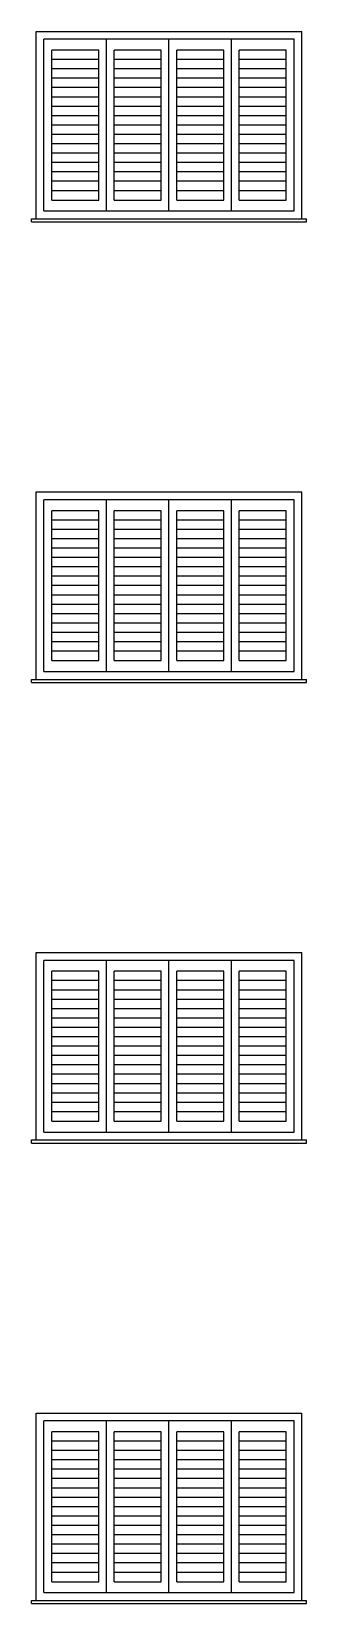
# Model space of a CAD drawing. Header units: millimetres. Extents: x 935 to 1399, y 512 to 900.
# Drawn here: x 1100.56 to 1102.32, y 663.9 to 673.97 of the extents above; entities that cross this region are included whole.
import ezdxf

# ---------------------------------------------------------------- set-up
doc = ezdxf.new("R2010")
doc.units = ezdxf.units.MM
doc.layers.add('MOBIL', color=7, linetype='Continuous')

msp = doc.modelspace()

# ---------------------------------------------------------------- linework, layer by layer
for p, q in [((1100.59487, 672.76975), (1100.59487, 673.96975)), ((1102.24487, 673.91975), (1100.64487, 673.91975)), ((1100.64487, 672.81975), (1100.64487, 673.91975)), ((1101.04487, 672.81975), (1101.04487, 673.91975)), ((1101.44487, 672.81975), (1101.44487, 673.91975)), ((1101.84487, 672.81975), (1101.84487, 673.91975)), ((1102.24487, 672.81975), (1102.24487, 673.91975)), ((1102.29487, 672.76975), (1102.29487, 673.96975)), ((1100.69487, 672.88975), (1100.69487, 673.84975)), ((1100.99487, 673.84975), (1100.69487, 673.84975)), ((1100.99487, 673.78975), (1100.69487, 673.78975)), ((1100.99487, 672.88975), (1100.99487, 673.84975)), ((1101.09487, 672.88975), (1101.09487, 673.84975)), ((1101.39487, 673.84975), (1101.09487, 673.84975)), ((1101.39487, 673.78975), (1101.09487, 673.78975)), ((1101.39487, 672.88975), (1101.39487, 673.84975)), ((1101.49487, 672.88975), (1101.49487, 673.84975)), ((1101.79487, 673.84975), (1101.49487, 673.84975)), ((1101.79487, 673.78975), (1101.49487, 673.78975)), ((1101.79487, 672.88975), (1101.79487, 673.84975)), ((1101.89487, 672.88975), (1101.89487, 673.84975)), ((1102.19487, 673.84975), (1101.89487, 673.84975)), ((1102.19487, 673.78975), (1101.89487, 673.78975)), ((1102.19487, 672.88975), (1102.19487, 673.84975)), ((1100.99487, 673.72975), (1100.69487, 673.72975)), ((1101.39487, 673.72975), (1101.09487, 673.72975)), ((1101.79487, 673.72975), (1101.49487, 673.72975)), ((1102.19487, 673.72975), (1101.89487, 673.72975)), ((1100.99487, 673.66975), (1100.69487, 673.66975)), ((1100.99487, 673.60975), (1100.69487, 673.60975)), ((1101.39487, 673.66975), (1101.09487, 673.66975)), ((1101.39487, 673.60975), (1101.09487, 673.60975)), ((1101.79487, 673.66975), (1101.49487, 673.66975)), ((1101.79487, 673.60975), (1101.49487, 673.60975)), ((1102.19487, 673.66975), (1101.89487, 673.66975)), ((1102.19487, 673.60975), (1101.89487, 673.60975)), ((1100.99487, 673.54975), (1100.69487, 673.54975)), ((1100.99487, 673.48975), (1100.69487, 673.48975)), ((1101.39487, 673.54975), (1101.09487, 673.54975)), ((1101.39487, 673.48975), (1101.09487, 673.48975)), ((1101.79487, 673.54975), (1101.49487, 673.54975)), ((1101.79487, 673.48975), (1101.49487, 673.48975)), ((1102.19487, 673.54975), (1101.89487, 673.54975)), ((1102.19487, 673.48975), (1101.89487, 673.48975)), ((1100.99487, 673.42975), (1100.69487, 673.42975)), ((1101.39487, 673.42975), (1101.09487, 673.42975)), ((1101.79487, 673.42975), (1101.49487, 673.42975)), ((1102.19487, 673.42975), (1101.89487, 673.42975)), ((1100.99487, 673.36975), (1100.69487, 673.36975)), ((1100.99487, 673.30975), (1100.69487, 673.30975)), ((1101.39487, 673.36975), (1101.09487, 673.36975)), ((1101.39487, 673.30975), (1101.09487, 673.30975)), ((1101.79487, 673.36975), (1101.49487, 673.36975)), ((1101.79487, 673.30975), (1101.49487, 673.30975)), ((1102.19487, 673.36975), (1101.89487, 673.36975)), ((1102.19487, 673.30975), (1101.89487, 673.30975)), ((1100.99487, 673.24975), (1100.69487, 673.24975)), ((1100.99487, 673.18975), (1100.69487, 673.18975)), ((1101.39487, 673.24975), (1101.09487, 673.24975)), ((1101.39487, 673.18975), (1101.09487, 673.18975)), ((1101.79487, 673.24975), (1101.49487, 673.24975)), ((1101.79487, 673.18975), (1101.49487, 673.18975)), ((1102.19487, 673.24975), (1101.89487, 673.24975)), ((1102.19487, 673.18975), (1101.89487, 673.18975)), ((1100.99487, 673.12975), (1100.69487, 673.12975)), ((1101.39487, 673.12975), (1101.09487, 673.12975)), ((1101.79487, 673.12975), (1101.49487, 673.12975)), ((1102.19487, 673.12975), (1101.89487, 673.12975)), ((1100.99487, 673.06975), (1100.69487, 673.06975)), ((1100.99487, 673.00975), (1100.69487, 673.00975)), ((1101.39487, 673.06975), (1101.09487, 673.06975)), ((1101.39487, 673.00975), (1101.09487, 673.00975)), ((1101.79487, 673.06975), (1101.49487, 673.06975)), ((1101.79487, 673.00975), (1101.49487, 673.00975)), ((1102.19487, 673.06975), (1101.89487, 673.06975)), ((1102.19487, 673.00975), (1101.89487, 673.00975)), ((1100.99487, 672.94975), (1100.69487, 672.94975)), ((1100.69487, 672.88975), (1100.99487, 672.88975)), ((1101.39487, 672.94975), (1101.09487, 672.94975)), ((1101.09487, 672.88975), (1101.39487, 672.88975)), ((1101.79487, 672.94975), (1101.49487, 672.94975)), ((1101.49487, 672.88975), (1101.79487, 672.88975)), ((1102.19487, 672.94975), (1101.89487, 672.94975)), ((1101.89487, 672.88975), (1102.19487, 672.88975)), ((1100.64487, 672.81975), (1102.24487, 672.81975)), ((1100.56487, 672.76975), (1102.32487, 672.76975)), ((1100.56487, 672.74975), (1100.56487, 672.76975)), ((1100.56487, 672.74975), (1102.32487, 672.74975)), ((1102.32487, 672.74975), (1102.32487, 672.76975)), ((1100.59487, 669.81975), (1100.59487, 671.01975)), ((1102.24487, 670.96975), (1100.64487, 670.96975)), ((1100.64487, 669.86975), (1100.64487, 670.96975)), ((1101.04487, 669.86975), (1101.04487, 670.96975)), ((1101.44487, 669.86975), (1101.44487, 670.96975)), ((1101.84487, 669.86975), (1101.84487, 670.96975)), ((1102.24487, 669.86975), (1102.24487, 670.96975)), ((1102.29487, 669.81975), (1102.29487, 671.01975)), ((1100.69487, 669.93975), (1100.69487, 670.89975)), ((1100.99487, 670.89975), (1100.69487, 670.89975)), ((1100.99487, 669.93975), (1100.99487, 670.89975)), ((1101.09487, 669.93975), (1101.09487, 670.89975)), ((1101.39487, 670.89975), (1101.09487, 670.89975)), ((1101.39487, 669.93975), (1101.39487, 670.89975)), ((1101.49487, 669.93975), (1101.49487, 670.89975)), ((1101.79487, 670.89975), (1101.49487, 670.89975)), ((1101.79487, 669.93975), (1101.79487, 670.89975)), ((1101.89487, 669.93975), (1101.89487, 670.89975)), ((1102.19487, 670.89975), (1101.89487, 670.89975)), ((1102.19487, 669.93975), (1102.19487, 670.89975)), ((1100.99487, 670.83975), (1100.69487, 670.83975)), ((1100.99487, 670.77975), (1100.69487, 670.77975)), ((1101.39487, 670.83975), (1101.09487, 670.83975)), ((1101.39487, 670.77975), (1101.09487, 670.77975)), ((1101.79487, 670.83975), (1101.49487, 670.83975)), ((1101.79487, 670.77975), (1101.49487, 670.77975)), ((1102.19487, 670.83975), (1101.89487, 670.83975)), ((1102.19487, 670.77975), (1101.89487, 670.77975)), ((1100.99487, 670.71975), (1100.69487, 670.71975)), ((1101.39487, 670.71975), (1101.09487, 670.71975)), ((1101.79487, 670.71975), (1101.49487, 670.71975)), ((1102.19487, 670.71975), (1101.89487, 670.71975)), ((1100.99487, 670.65975), (1100.69487, 670.65975)), ((1100.99487, 670.59975), (1100.69487, 670.59975)), ((1101.39487, 670.65975), (1101.09487, 670.65975)), ((1101.39487, 670.59975), (1101.09487, 670.59975)), ((1101.79487, 670.65975), (1101.49487, 670.65975)), ((1101.79487, 670.59975), (1101.49487, 670.59975)), ((1102.19487, 670.65975), (1101.89487, 670.65975)), ((1102.19487, 670.59975), (1101.89487, 670.59975)), ((1100.99487, 670.53975), (1100.69487, 670.53975)), ((1100.99487, 670.47975), (1100.69487, 670.47975)), ((1101.39487, 670.53975), (1101.09487, 670.53975)), ((1101.39487, 670.47975), (1101.09487, 670.47975)), ((1101.79487, 670.53975), (1101.49487, 670.53975)), ((1101.79487, 670.47975), (1101.49487, 670.47975)), ((1102.19487, 670.53975), (1101.89487, 670.53975)), ((1102.19487, 670.47975), (1101.89487, 670.47975)), ((1100.99487, 670.41975), (1100.69487, 670.41975)), ((1101.39487, 670.41975), (1101.09487, 670.41975)), ((1101.79487, 670.41975), (1101.49487, 670.41975)), ((1102.19487, 670.41975), (1101.89487, 670.41975)), ((1100.99487, 670.35975), (1100.69487, 670.35975)), ((1100.99487, 670.29975), (1100.69487, 670.29975)), ((1101.39487, 670.35975), (1101.09487, 670.35975)), ((1101.39487, 670.29975), (1101.09487, 670.29975)), ((1101.79487, 670.35975), (1101.49487, 670.35975)), ((1101.79487, 670.29975), (1101.49487, 670.29975)), ((1102.19487, 670.35975), (1101.89487, 670.35975)), ((1102.19487, 670.29975), (1101.89487, 670.29975)), ((1100.99487, 670.23975), (1100.69487, 670.23975)), ((1100.99487, 670.17975), (1100.69487, 670.17975)), ((1101.39487, 670.23975), (1101.09487, 670.23975)), ((1101.39487, 670.17975), (1101.09487, 670.17975)), ((1101.79487, 670.23975), (1101.49487, 670.23975)), ((1101.79487, 670.17975), (1101.49487, 670.17975)), ((1102.19487, 670.23975), (1101.89487, 670.23975)), ((1102.19487, 670.17975), (1101.89487, 670.17975)), ((1100.99487, 670.11975), (1100.69487, 670.11975)), ((1100.99487, 670.05975), (1100.69487, 670.05975)), ((1101.39487, 670.11975), (1101.09487, 670.11975)), ((1101.39487, 670.05975), (1101.09487, 670.05975)), ((1101.79487, 670.11975), (1101.49487, 670.11975)), ((1101.79487, 670.05975), (1101.49487, 670.05975)), ((1102.19487, 670.11975), (1101.89487, 670.11975)), ((1102.19487, 670.05975), (1101.89487, 670.05975)), ((1100.99487, 669.99975), (1100.69487, 669.99975)), ((1101.39487, 669.99975), (1101.09487, 669.99975)), ((1101.79487, 669.99975), (1101.49487, 669.99975)), ((1102.19487, 669.99975), (1101.89487, 669.99975)), ((1100.64487, 669.86975), (1102.24487, 669.86975)), ((1100.69487, 669.93975), (1100.99487, 669.93975)), ((1101.09487, 669.93975), (1101.39487, 669.93975)), ((1101.49487, 669.93975), (1101.79487, 669.93975)), ((1101.89487, 669.93975), (1102.19487, 669.93975)), ((1100.56487, 669.81975), (1102.32487, 669.81975)), ((1100.56487, 669.79975), (1100.56487, 669.81975)), ((1100.56487, 669.79975), (1102.32487, 669.79975)), ((1102.32487, 669.79975), (1102.32487, 669.81975)), ((1100.59487, 666.86975), (1100.59487, 668.06975)), ((1102.29487, 666.86975), (1102.29487, 668.06975)), ((1102.24487, 668.01975), (1100.64487, 668.01975)), ((1100.64487, 666.91975), (1100.64487, 668.01975)), ((1100.69487, 666.98975), (1100.69487, 667.94975)), ((1100.99487, 667.94975), (1100.69487, 667.94975)), ((1100.99487, 666.98975), (1100.99487, 667.94975)), ((1101.04487, 666.91975), (1101.04487, 668.01975)), ((1101.09487, 666.98975), (1101.09487, 667.94975)), ((1101.39487, 667.94975), (1101.09487, 667.94975)), ((1101.39487, 666.98975), (1101.39487, 667.94975)), ((1101.44487, 666.91975), (1101.44487, 668.01975)), ((1101.49487, 666.98975), (1101.49487, 667.94975)), ((1101.79487, 667.94975), (1101.49487, 667.94975)), ((1101.79487, 666.98975), (1101.79487, 667.94975)), ((1101.84487, 666.91975), (1101.84487, 668.01975)), ((1101.89487, 666.98975), (1101.89487, 667.94975)), ((1102.19487, 667.94975), (1101.89487, 667.94975)), ((1102.19487, 666.98975), (1102.19487, 667.94975)), ((1102.24487, 666.91975), (1102.24487, 668.01975)), ((1100.99487, 667.88975), (1100.69487, 667.88975)), ((1101.39487, 667.88975), (1101.09487, 667.88975)), ((1101.79487, 667.88975), (1101.49487, 667.88975)), ((1102.19487, 667.88975), (1101.89487, 667.88975)), ((1100.99487, 667.82975), (1100.69487, 667.82975)), ((1100.99487, 667.76975), (1100.69487, 667.76975)), ((1101.39487, 667.82975), (1101.09487, 667.82975)), ((1101.39487, 667.76975), (1101.09487, 667.76975)), ((1101.79487, 667.82975), (1101.49487, 667.82975)), ((1101.79487, 667.76975), (1101.49487, 667.76975)), ((1102.19487, 667.82975), (1101.89487, 667.82975)), ((1102.19487, 667.76975), (1101.89487, 667.76975)), ((1100.99487, 667.70975), (1100.69487, 667.70975)), ((1100.99487, 667.64975), (1100.69487, 667.64975)), ((1101.39487, 667.70975), (1101.09487, 667.70975)), ((1101.39487, 667.64975), (1101.09487, 667.64975)), ((1101.79487, 667.70975), (1101.49487, 667.70975)), ((1101.79487, 667.64975), (1101.49487, 667.64975)), ((1102.19487, 667.70975), (1101.89487, 667.70975)), ((1102.19487, 667.64975), (1101.89487, 667.64975)), ((1100.99487, 667.58975), (1100.69487, 667.58975)), ((1101.39487, 667.58975), (1101.09487, 667.58975)), ((1101.79487, 667.58975), (1101.49487, 667.58975)), ((1102.19487, 667.58975), (1101.89487, 667.58975)), ((1100.99487, 667.52975), (1100.69487, 667.52975)), ((1100.99487, 667.46975), (1100.69487, 667.46975)), ((1101.39487, 667.52975), (1101.09487, 667.52975)), ((1101.39487, 667.46975), (1101.09487, 667.46975)), ((1101.79487, 667.52975), (1101.49487, 667.52975)), ((1101.79487, 667.46975), (1101.49487, 667.46975)), ((1102.19487, 667.52975), (1101.89487, 667.52975)), ((1102.19487, 667.46975), (1101.89487, 667.46975)), ((1100.99487, 667.40975), (1100.69487, 667.40975)), ((1100.99487, 667.34975), (1100.69487, 667.34975)), ((1101.39487, 667.40975), (1101.09487, 667.40975)), ((1101.39487, 667.34975), (1101.09487, 667.34975)), ((1101.79487, 667.40975), (1101.49487, 667.40975)), ((1101.79487, 667.34975), (1101.49487, 667.34975)), ((1102.19487, 667.40975), (1101.89487, 667.40975)), ((1102.19487, 667.34975), (1101.89487, 667.34975)), ((1100.99487, 667.28975), (1100.69487, 667.28975)), ((1101.39487, 667.28975), (1101.09487, 667.28975)), ((1101.79487, 667.28975), (1101.49487, 667.28975)), ((1102.19487, 667.28975), (1101.89487, 667.28975)), ((1100.99487, 667.22975), (1100.69487, 667.22975)), ((1100.99487, 667.16975), (1100.69487, 667.16975)), ((1101.39487, 667.22975), (1101.09487, 667.22975)), ((1101.39487, 667.16975), (1101.09487, 667.16975)), ((1101.79487, 667.22975), (1101.49487, 667.22975)), ((1101.79487, 667.16975), (1101.49487, 667.16975)), ((1102.19487, 667.22975), (1101.89487, 667.22975)), ((1102.19487, 667.16975), (1101.89487, 667.16975)), ((1100.99487, 667.10975), (1100.69487, 667.10975)), ((1100.99487, 667.04975), (1100.69487, 667.04975)), ((1101.39487, 667.10975), (1101.09487, 667.10975)), ((1101.39487, 667.04975), (1101.09487, 667.04975)), ((1101.79487, 667.10975), (1101.49487, 667.10975)), ((1101.79487, 667.04975), (1101.49487, 667.04975)), ((1102.19487, 667.10975), (1101.89487, 667.10975)), ((1102.19487, 667.04975), (1101.89487, 667.04975)), ((1100.69487, 666.98975), (1100.99487, 666.98975)), ((1101.09487, 666.98975), (1101.39487, 666.98975)), ((1101.49487, 666.98975), (1101.79487, 666.98975)), ((1101.89487, 666.98975), (1102.19487, 666.98975)), ((1100.56487, 666.86975), (1102.32487, 666.86975)), ((1100.56487, 666.84975), (1100.56487, 666.86975)), ((1100.56487, 666.84975), (1102.32487, 666.84975)), ((1100.64487, 666.91975), (1102.24487, 666.91975)), ((1102.32487, 666.84975), (1102.32487, 666.86975)), ((1100.59487, 663.91975), (1100.59487, 665.11975)), ((1102.24487, 665.06975), (1100.64487, 665.06975)), ((1100.64487, 663.96975), (1100.64487, 665.06975)), ((1101.04487, 663.96975), (1101.04487, 665.06975)), ((1101.44487, 663.96975), (1101.44487, 665.06975)), ((1101.84487, 663.96975), (1101.84487, 665.06975)), ((1102.24487, 663.96975), (1102.24487, 665.06975)), ((1102.29487, 663.91975), (1102.29487, 665.11975)), ((1100.69487, 664.03975), (1100.69487, 664.99975)), ((1100.99487, 664.99975), (1100.69487, 664.99975)), ((1100.99487, 664.93975), (1100.69487, 664.93975)), ((1100.99487, 664.03975), (1100.99487, 664.99975)), ((1101.09487, 664.03975), (1101.09487, 664.99975)), ((1101.39487, 664.99975), (1101.09487, 664.99975)), ((1101.39487, 664.93975), (1101.09487, 664.93975)), ((1101.39487, 664.03975), (1101.39487, 664.99975)), ((1101.49487, 664.03975), (1101.49487, 664.99975)), ((1101.79487, 664.99975), (1101.49487, 664.99975)), ((1101.79487, 664.93975), (1101.49487, 664.93975)), ((1101.79487, 664.03975), (1101.79487, 664.99975)), ((1101.89487, 664.03975), (1101.89487, 664.99975)), ((1102.19487, 664.99975), (1101.89487, 664.99975)), ((1102.19487, 664.93975), (1101.89487, 664.93975)), ((1102.19487, 664.03975), (1102.19487, 664.99975)), ((1100.99487, 664.87975), (1100.69487, 664.87975)), ((1101.39487, 664.87975), (1101.09487, 664.87975)), ((1101.79487, 664.87975), (1101.49487, 664.87975)), ((1102.19487, 664.87975), (1101.89487, 664.87975)), ((1100.99487, 664.81975), (1100.69487, 664.81975)), ((1100.99487, 664.75975), (1100.69487, 664.75975)), ((1101.39487, 664.81975), (1101.09487, 664.81975)), ((1101.39487, 664.75975), (1101.09487, 664.75975)), ((1101.79487, 664.81975), (1101.49487, 664.81975)), ((1101.79487, 664.75975), (1101.49487, 664.75975)), ((1102.19487, 664.81975), (1101.89487, 664.81975)), ((1102.19487, 664.75975), (1101.89487, 664.75975)), ((1100.99487, 664.69975), (1100.69487, 664.69975)), ((1100.99487, 664.63975), (1100.69487, 664.63975)), ((1101.39487, 664.69975), (1101.09487, 664.69975)), ((1101.39487, 664.63975), (1101.09487, 664.63975)), ((1101.79487, 664.69975), (1101.49487, 664.69975)), ((1101.79487, 664.63975), (1101.49487, 664.63975)), ((1102.19487, 664.69975), (1101.89487, 664.69975)), ((1102.19487, 664.63975), (1101.89487, 664.63975)), ((1100.99487, 664.57975), (1100.69487, 664.57975)), ((1100.99487, 664.51975), (1100.69487, 664.51975)), ((1101.39487, 664.57975), (1101.09487, 664.57975)), ((1101.39487, 664.51975), (1101.09487, 664.51975)), ((1101.79487, 664.57975), (1101.49487, 664.57975)), ((1101.79487, 664.51975), (1101.49487, 664.51975)), ((1102.19487, 664.57975), (1101.89487, 664.57975)), ((1102.19487, 664.51975), (1101.89487, 664.51975)), ((1100.99487, 664.45975), (1100.69487, 664.45975)), ((1101.39487, 664.45975), (1101.09487, 664.45975)), ((1101.79487, 664.45975), (1101.49487, 664.45975)), ((1102.19487, 664.45975), (1101.89487, 664.45975)), ((1100.99487, 664.39975), (1100.69487, 664.39975)), ((1100.99487, 664.33975), (1100.69487, 664.33975)), ((1101.39487, 664.39975), (1101.09487, 664.39975)), ((1101.39487, 664.33975), (1101.09487, 664.33975)), ((1101.79487, 664.39975), (1101.49487, 664.39975)), ((1101.79487, 664.33975), (1101.49487, 664.33975)), ((1102.19487, 664.39975), (1101.89487, 664.39975)), ((1102.19487, 664.33975), (1101.89487, 664.33975)), ((1100.99487, 664.27975), (1100.69487, 664.27975)), ((1100.99487, 664.21975), (1100.69487, 664.21975)), ((1101.39487, 664.27975), (1101.09487, 664.27975)), ((1101.39487, 664.21975), (1101.09487, 664.21975)), ((1101.79487, 664.27975), (1101.49487, 664.27975)), ((1101.79487, 664.21975), (1101.49487, 664.21975)), ((1102.19487, 664.27975), (1101.89487, 664.27975)), ((1102.19487, 664.21975), (1101.89487, 664.21975)), ((1100.99487, 664.15975), (1100.69487, 664.15975)), ((1101.39487, 664.15975), (1101.09487, 664.15975)), ((1101.79487, 664.15975), (1101.49487, 664.15975)), ((1102.19487, 664.15975), (1101.89487, 664.15975)), ((1100.99487, 664.09975), (1100.69487, 664.09975)), ((1100.69487, 664.03975), (1100.99487, 664.03975)), ((1101.39487, 664.09975), (1101.09487, 664.09975)), ((1101.09487, 664.03975), (1101.39487, 664.03975)), ((1101.79487, 664.09975), (1101.49487, 664.09975)), ((1101.49487, 664.03975), (1101.79487, 664.03975)), ((1102.19487, 664.09975), (1101.89487, 664.09975)), ((1101.89487, 664.03975), (1102.19487, 664.03975)), ((1100.56487, 663.91975), (1102.32487, 663.91975)), ((1100.56487, 663.89975), (1100.56487, 663.91975)), ((1100.64487, 663.96975), (1102.24487, 663.96975)), ((1102.32487, 663.89975), (1102.32487, 663.91975)), ((1100.56487, 663.89975), (1102.32487, 663.89975))]:
    msp.add_line(p, q)
at = {"layer": 'MOBIL'}
for p, q in [((1100.59487, 673.96975), (1102.29487, 673.96975)), ((1100.59487, 671.01975), (1102.29487, 671.01975)), ((1100.59487, 668.06975), (1102.29487, 668.06975)), ((1100.59487, 665.11975), (1102.29487, 665.11975))]:
    msp.add_line(p, q, dxfattribs=at)

doc.saveas('drawing.dxf')
